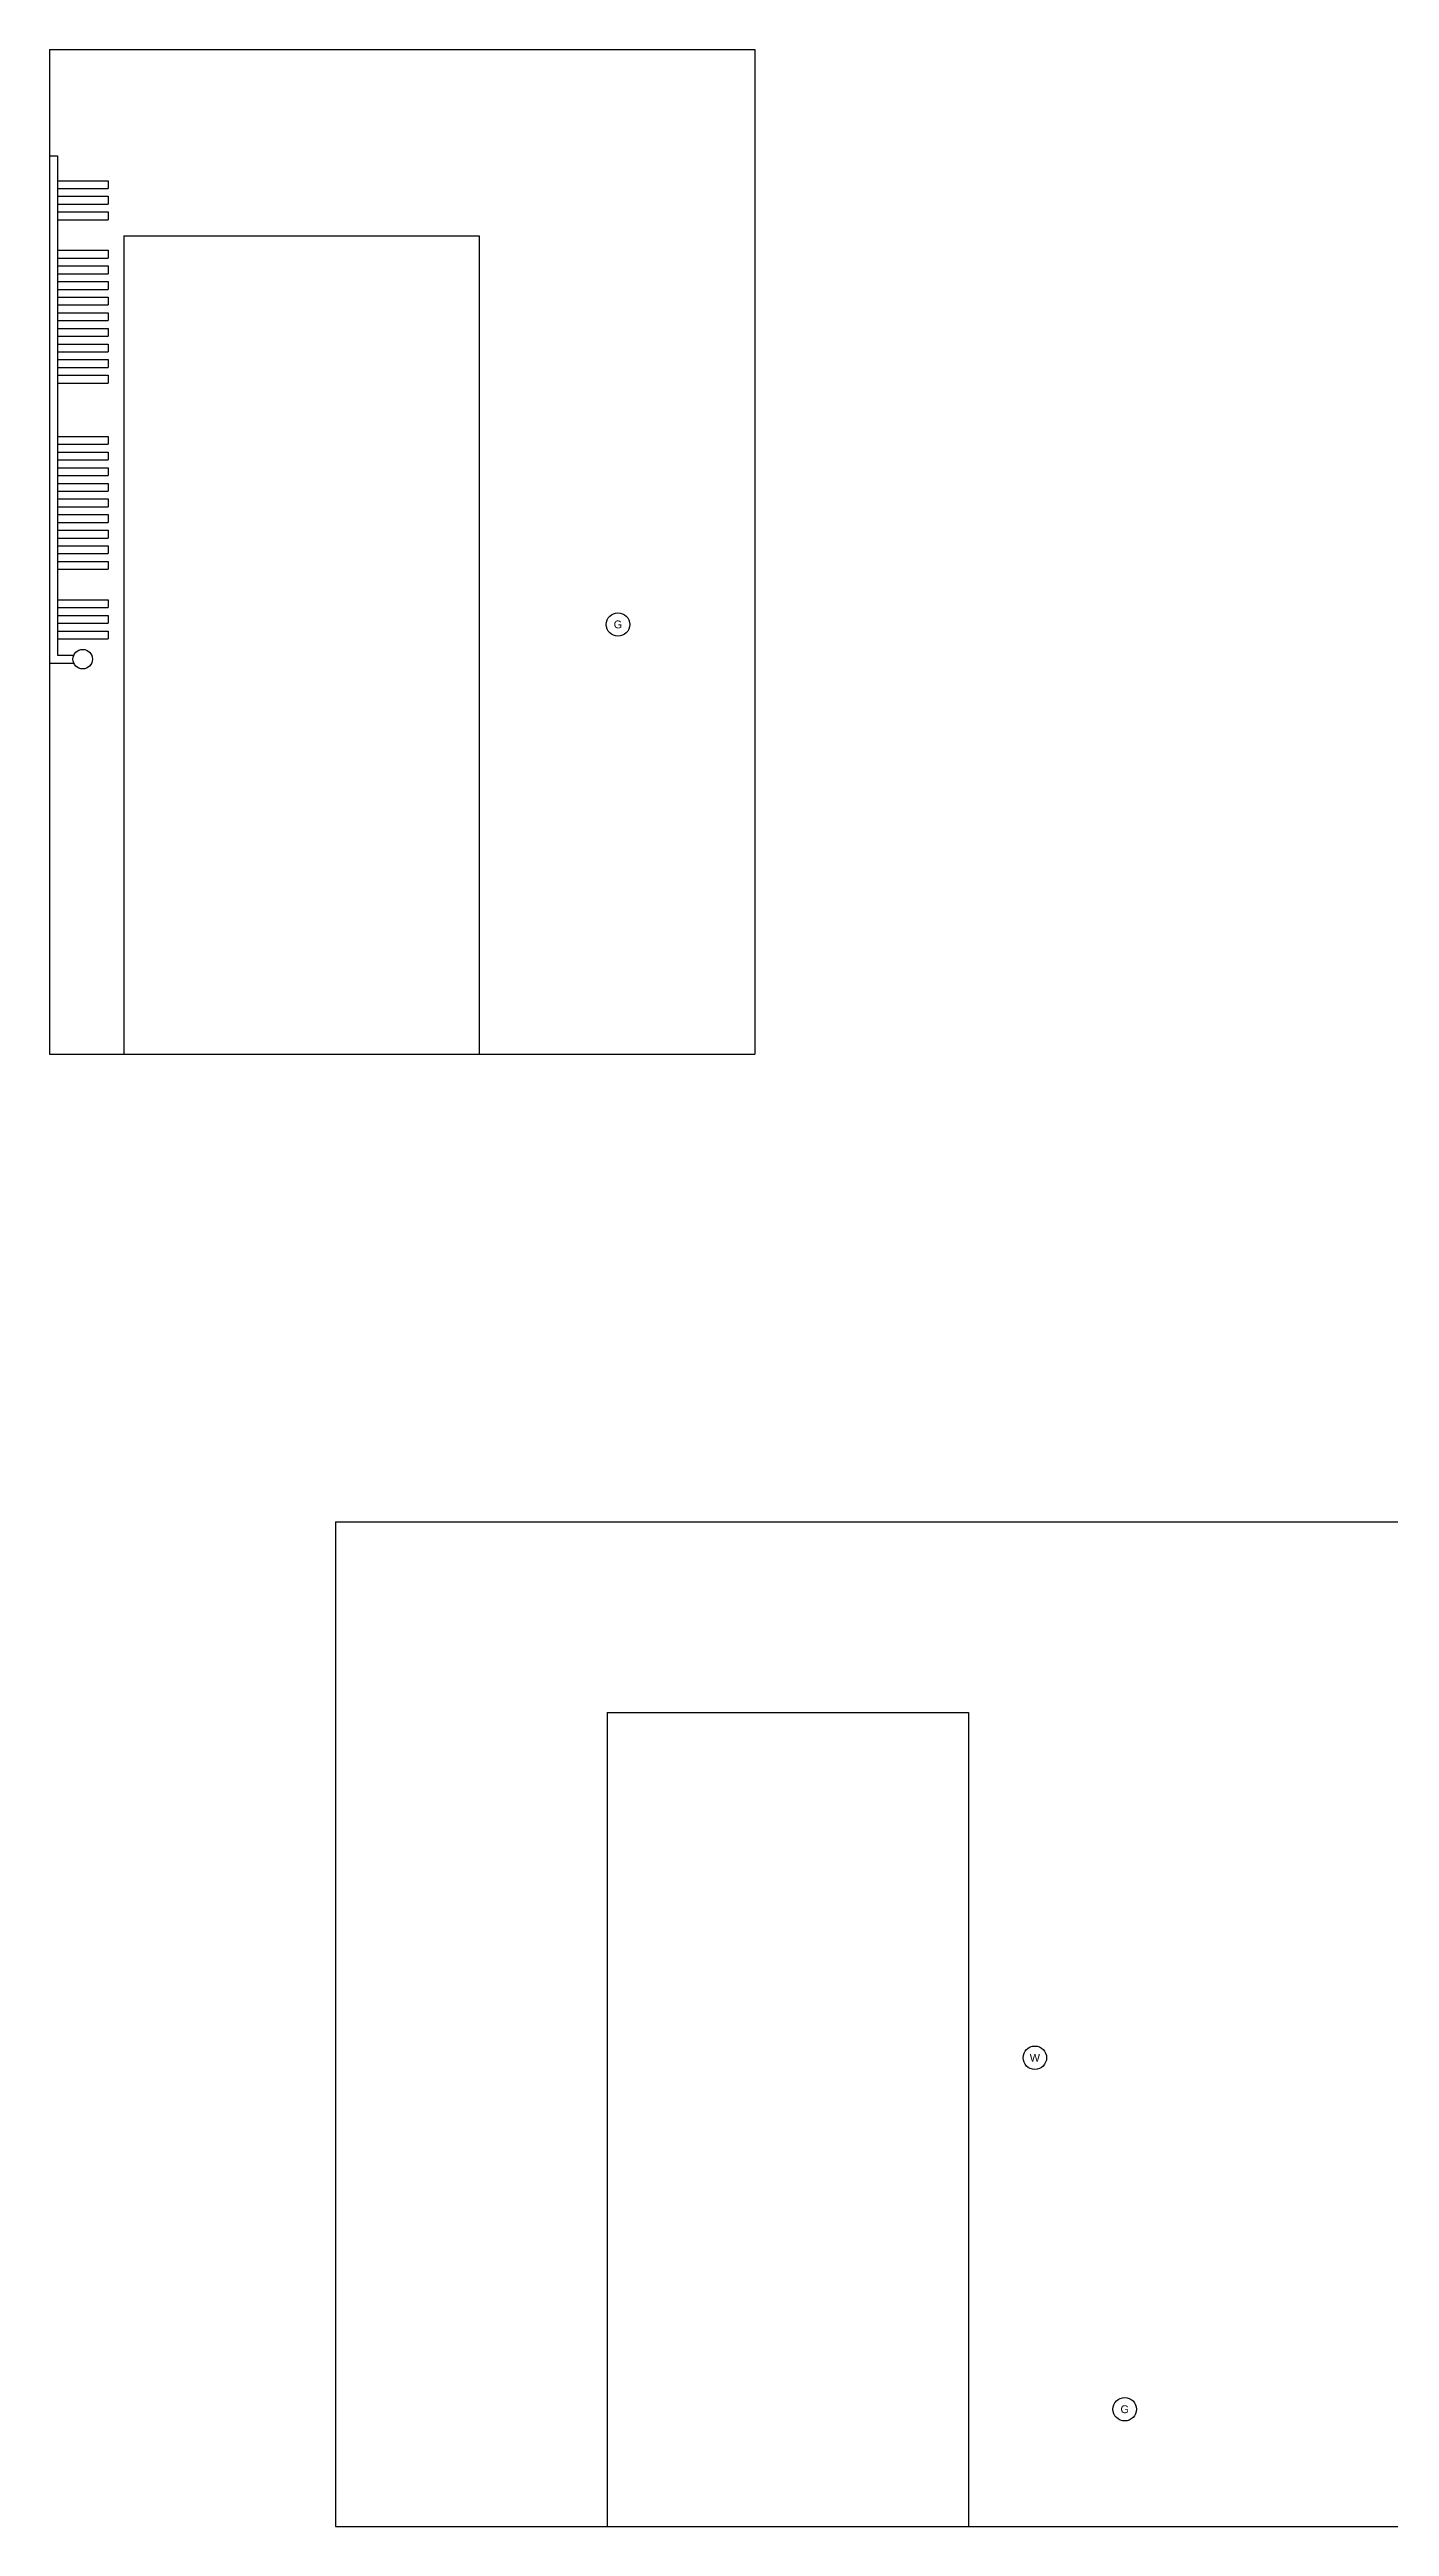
# Model space of a CAD drawing. Header units: millimetres. Extents: x 12 to 4621, y 1861 to 4393.
# Drawn here: x 1611 to 1954, y 3759 to 4393 of the extents above; entities that cross this region are included whole.
import ezdxf

# ---------------------------------------------------------------- set-up
doc = ezdxf.new("R2010")
doc.units = ezdxf.units.MM

# ---------------------------------------------------------------- blocks, each defined once
blk = doc.blocks.new('Z$W@#22704')
blk.add_circle((3, 3), 3)
at = {"insert": (3, 3), "char_height": 2, "width": 3.9163, "attachment_point": 5}
blk.add_mtext('{\\fArial|b0|i0|c238|p0;G}', dxfattribs=at)
blk = doc.blocks.new('Z$W@#22386')
blk.add_circle((3, 3), 3)
at = {"insert": (3, 3), "char_height": 2, "width": 3.9163, "attachment_point": 5}
blk.add_mtext('{\\fArial|b0|i0|c238|p0;W}', dxfattribs=at)

msp = doc.modelspace()

# ---------------------------------------------------------------- linework, layer by layer
for p, q in [((1611.46, 4392.87), (1791.96, 4392.87)), ((1611.46, 4392.87), (1611.46, 4135.67)), ((1791.96, 4392.87), (1791.96, 4135.67)), ((1611.46, 4365.67), (1611.46, 4235.8)), ((1611.46, 4365.67), (1613.46, 4365.67)), ((1613.46, 4365.67), (1613.46, 4237.8)), ((1613.46, 4359.3), (1626.46, 4359.3)), ((1613.46, 4357.3), (1626.46, 4357.3)), ((1626.46, 4359.3), (1626.46, 4357.3)), ((1613.46, 4355.3), (1626.46, 4355.3)), ((1613.46, 4353.3), (1626.46, 4353.3)), ((1613.46, 4351.3), (1626.46, 4351.3)), ((1626.46, 4355.3), (1626.46, 4353.3)), ((1626.46, 4351.3), (1626.46, 4349.3)), ((1613.46, 4349.3), (1626.46, 4349.3)), ((1613.46, 4349.3), (1626.46, 4349.3)), ((1630.46, 4345.17), (1630.46, 4135.67)), ((1630.46, 4345.17), (1721.46, 4345.17)), ((1721.46, 4345.17), (1721.46, 4135.67)), ((1613.46, 4341.48), (1626.46, 4341.48)), ((1613.46, 4339.48), (1626.46, 4339.48)), ((1626.46, 4341.48), (1626.46, 4339.48)), ((1613.46, 4337.48), (1626.46, 4337.48)), ((1613.46, 4335.48), (1626.46, 4335.48)), ((1613.46, 4333.48), (1626.46, 4333.48)), ((1613.46, 4331.48), (1626.46, 4331.48)), ((1613.46, 4331.48), (1626.46, 4331.48)), ((1626.46, 4337.48), (1626.46, 4335.48)), ((1626.46, 4333.48), (1626.46, 4331.48)), ((1613.46, 4329.48), (1626.46, 4329.48)), ((1613.46, 4327.48), (1626.46, 4327.48)), ((1613.46, 4325.48), (1626.46, 4325.48)), ((1626.46, 4329.48), (1626.46, 4327.48)), ((1626.46, 4325.48), (1626.46, 4323.48)), ((1613.46, 4323.48), (1626.46, 4323.48)), ((1613.46, 4323.48), (1626.46, 4323.48)), ((1613.46, 4321.48), (1626.46, 4321.48)), ((1613.46, 4319.48), (1626.46, 4319.48)), ((1626.46, 4321.48), (1626.46, 4319.48)), ((1613.46, 4317.48), (1626.46, 4317.48)), ((1613.46, 4315.48), (1626.46, 4315.48)), ((1613.46, 4315.48), (1626.46, 4315.48)), ((1613.46, 4313.48), (1626.46, 4313.48)), ((1626.46, 4317.48), (1626.46, 4315.48)), ((1626.46, 4313.48), (1626.46, 4311.48)), ((1613.46, 4311.48), (1626.46, 4311.48)), ((1613.46, 4309.48), (1626.46, 4309.48)), ((1613.46, 4307.48), (1626.46, 4307.48)), ((1626.46, 4309.48), (1626.46, 4307.48)), ((1613.46, 4293.81), (1626.46, 4293.81)), ((1626.46, 4293.81), (1626.46, 4291.81)), ((1613.46, 4291.81), (1626.46, 4291.81)), ((1613.46, 4289.81), (1626.46, 4289.81)), ((1613.46, 4287.81), (1626.46, 4287.81)), ((1626.46, 4289.81), (1626.46, 4287.81)), ((1613.46, 4285.81), (1626.46, 4285.81)), ((1613.46, 4285.81), (1626.46, 4285.81)), ((1613.46, 4283.81), (1626.46, 4283.81)), ((1613.46, 4281.81), (1626.46, 4281.81)), ((1626.46, 4285.81), (1626.46, 4283.81)), ((1626.46, 4281.81), (1626.46, 4279.81)), ((1613.46, 4279.81), (1626.46, 4279.81)), ((1613.46, 4277.81), (1626.46, 4277.81)), ((1613.46, 4277.81), (1626.46, 4277.81)), ((1613.46, 4275.81), (1626.46, 4275.81)), ((1626.46, 4277.81), (1626.46, 4275.81)), ((1613.46, 4273.81), (1626.46, 4273.81)), ((1613.46, 4271.81), (1626.46, 4271.81)), ((1613.46, 4269.81), (1626.46, 4269.81)), ((1613.46, 4269.81), (1626.46, 4269.81)), ((1626.46, 4273.81), (1626.46, 4271.81)), ((1626.46, 4269.81), (1626.46, 4267.81)), ((1613.46, 4267.81), (1626.46, 4267.81)), ((1613.46, 4265.81), (1626.46, 4265.81)), ((1613.46, 4263.81), (1626.46, 4263.81)), ((1613.46, 4261.81), (1626.46, 4261.81)), ((1626.46, 4265.81), (1626.46, 4263.81)), ((1626.46, 4261.81), (1626.46, 4259.81)), ((1613.46, 4259.81), (1626.46, 4259.81)), ((1613.46, 4251.98), (1626.46, 4251.98)), ((1613.46, 4251.98), (1626.46, 4251.98)), ((1613.46, 4249.98), (1626.46, 4249.98)), ((1626.46, 4251.98), (1626.46, 4249.98)), ((1613.46, 4247.98), (1626.46, 4247.98)), ((1613.46, 4245.98), (1626.46, 4245.98)), ((1613.46, 4243.98), (1626.46, 4243.98)), ((1626.46, 4247.98), (1626.46, 4245.98)), ((1626.46, 4243.98), (1626.46, 4241.98)), ((1613.46, 4241.98), (1626.46, 4241.98)), ((1613.46, 4237.8), (1617.67, 4237.8)), ((1611.46, 4235.8), (1617.67, 4235.8)), ((1611.46, 4135.67), (1791.96, 4135.67)), ((1684.68, 4015.92), (2103.28, 4015.92)), ((1684.68, 4015.92), (1684.68, 3758.72)), ((1754.18, 3967.12), (1754.18, 3758.72)), ((1754.18, 3967.12), (1846.68, 3967.12)), ((1846.68, 3967.12), (1846.68, 3758.72)), ((1684.68, 3758.72), (2103.28, 3758.72))]:
    msp.add_line(p, q)
msp.add_circle((1619.96, 4236.8), 2.5)

# ---------------------------------------------------------------- block references
for name, p in [('Z$W@#22704', (1753.96, 4242.67)), ('Z$W@#22386', (1860.68, 3875.72)), ('Z$W@#22704', (1883.68, 3785.72))]:
    msp.add_blockref(name, p)

doc.saveas('drawing.dxf')
